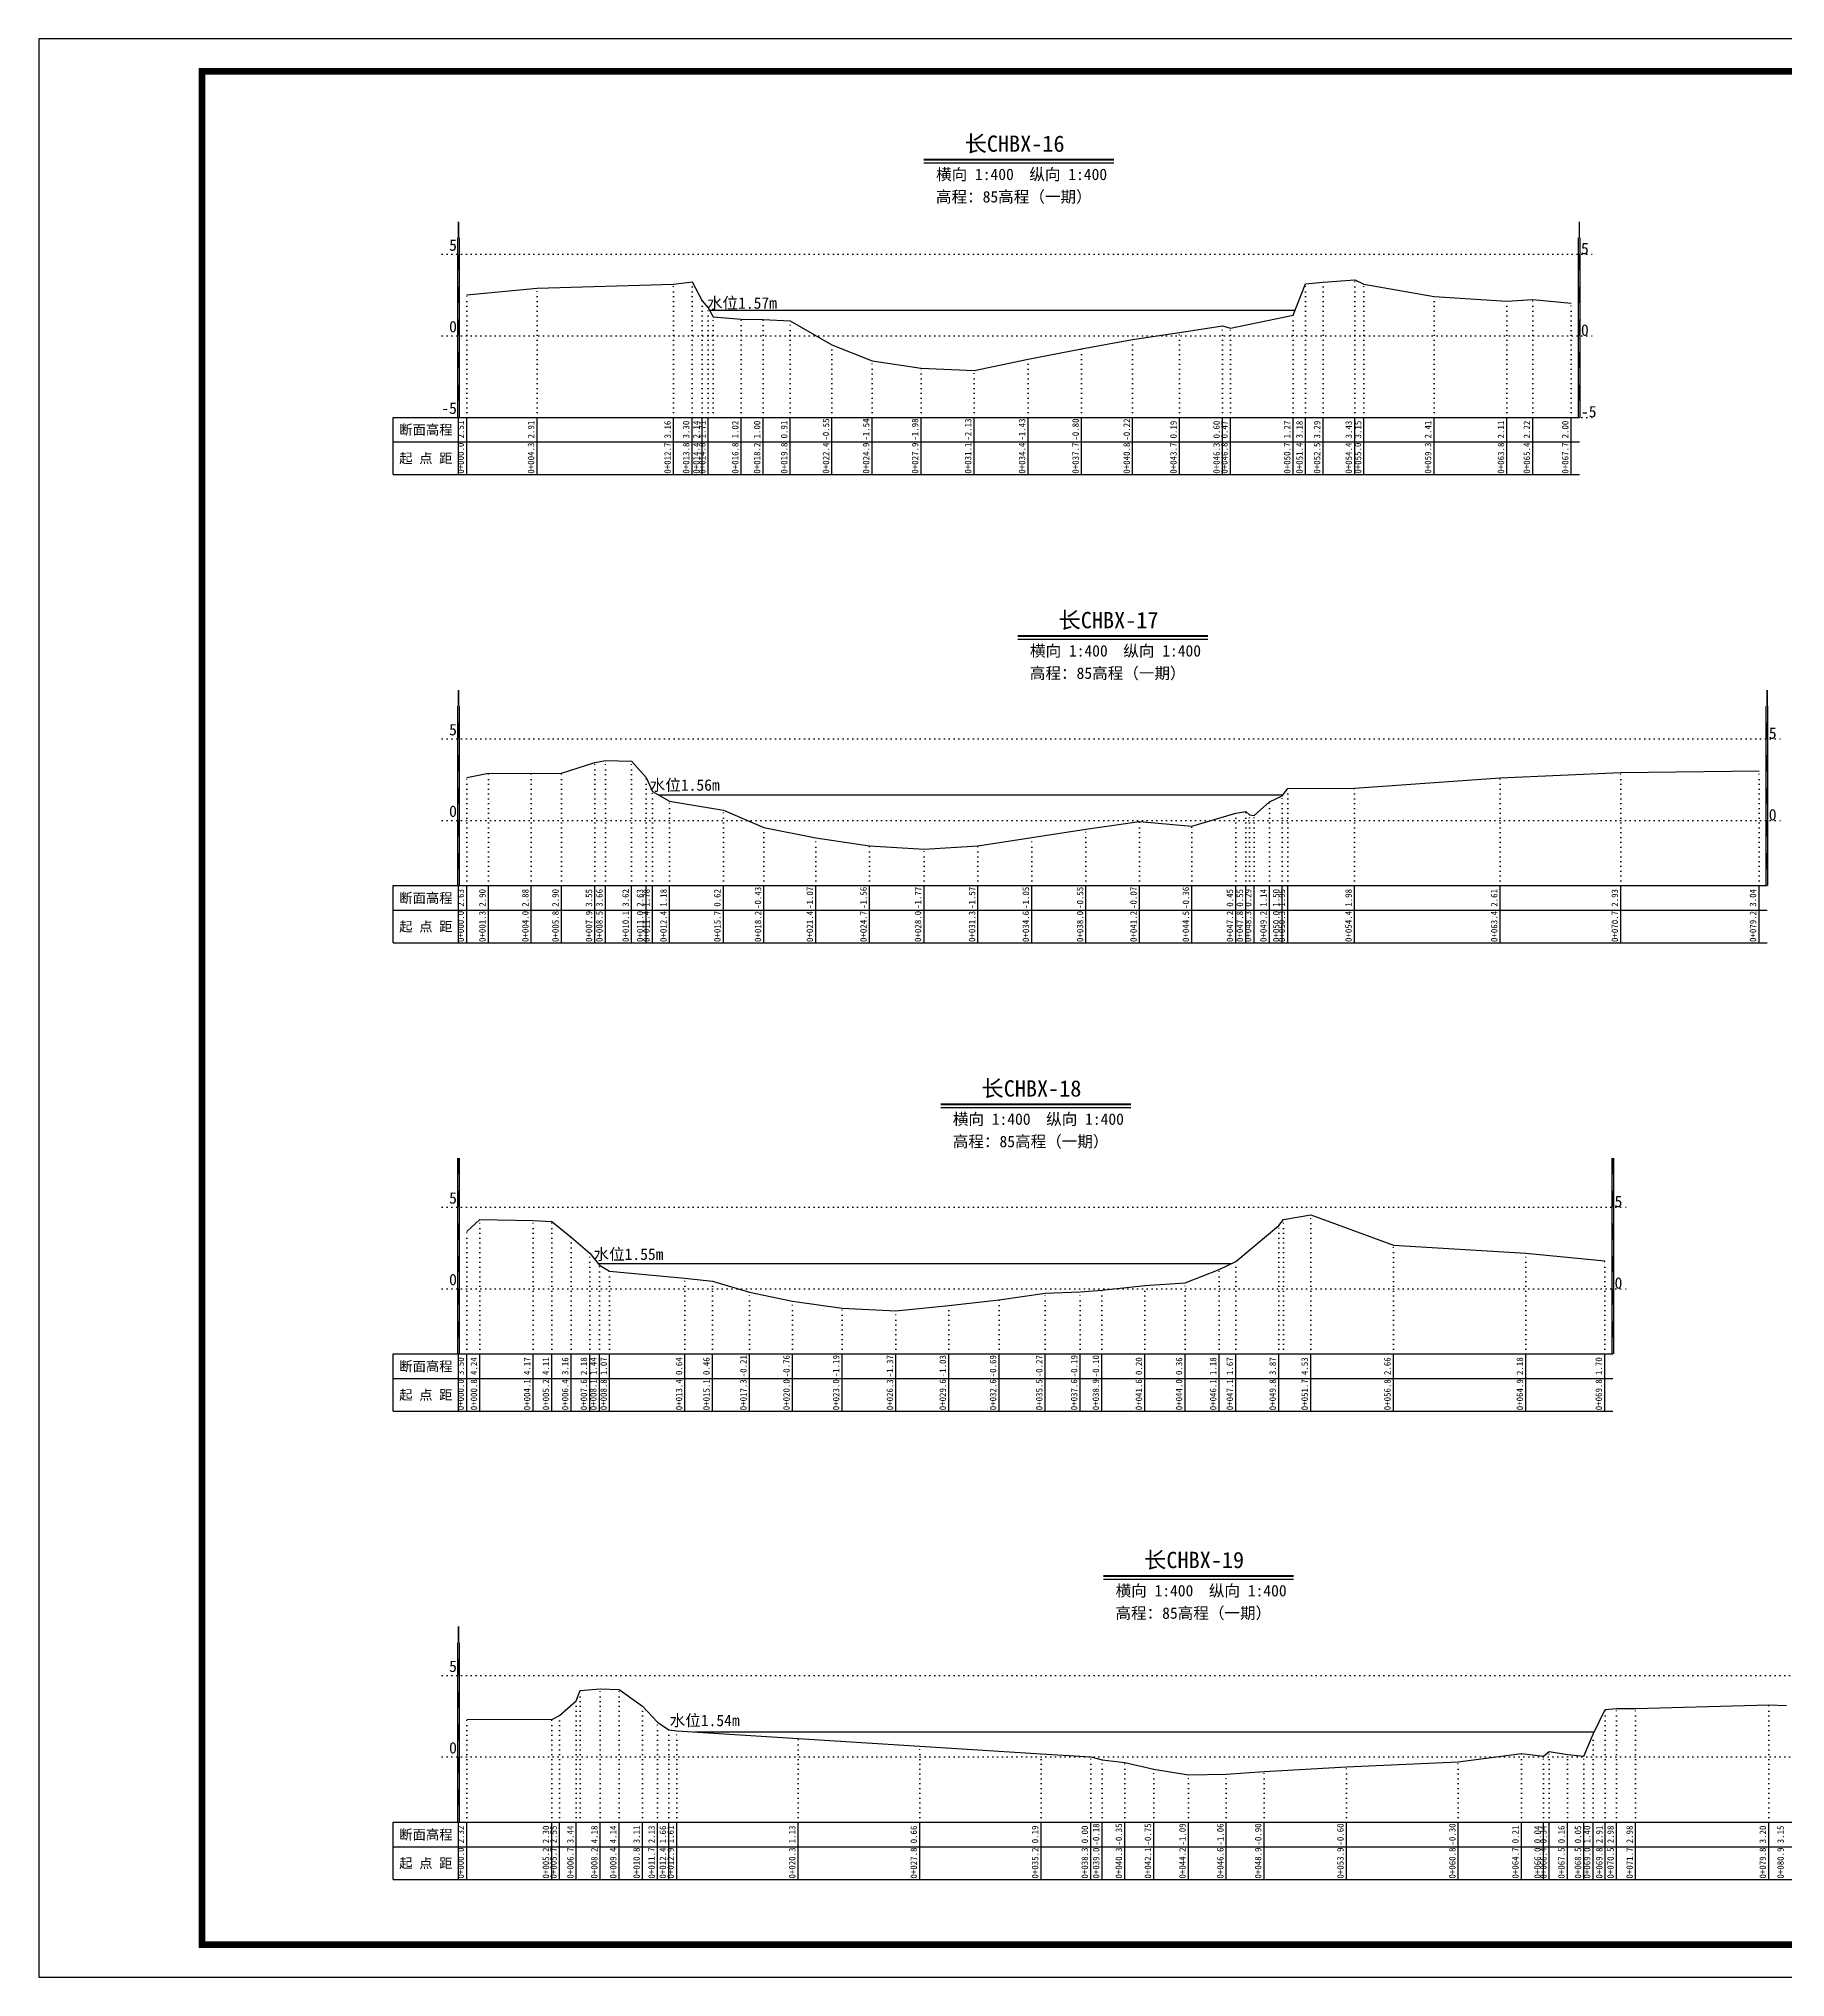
# Model space of a CAD drawing. Header units: millimetres. Extents: x 519117 to 522689, y 3371934 to 3372232.
# Drawn here: x 520917.9 to 521185.5, y 3371934.5 to 3372231.5 of the extents above; entities that cross this region are included whole.
import ezdxf
from ezdxf.enums import TextEntityAlignment as Align

# ---------------------------------------------------------------- set-up
doc = ezdxf.new("R2010")
doc.units = ezdxf.units.MM
doc.header["$LTSCALE"] = 0.4
doc.header["$MEASUREMENT"] = 0
doc.linetypes.add('X4', pattern=[1.6, 0, -1.6])
for name, color, linetype in [('DMX', 1, 'Continuous'), ('zdm1', 5, 'Continuous'), ('ZDMT5', 3, 'Continuous'), ('图框', 7, 'Continuous'), ('断面名称', 5, 'Continuous'), ('比例尺', 3, 'Continuous'), ('水位', 7, 'Continuous')]:
    doc.layers.add(name, color=color, linetype=linetype)
doc.styles.add('HDM', font='仿宋_GB2312.ttf')

msp = doc.modelspace()

# ---------------------------------------------------------------- linework, layer by layer
at = {"layer": 'DMX', "linetype": 'Continuous', "flags": 128}
for points in [[(520983.49, 3372192.27), (520994.27, 3372193.27), (521015.19, 3372193.89), (521018.04, 3372194.24), (521019.59, 3372191.34), (521020.52, 3372190.27), (521021.27, 3372188.87), (521025.57, 3372188.54), (521028.92, 3372188.49), (521033.07, 3372188.27), (521039.47, 3372184.62), (521045.62, 3372182.14), (521053.12, 3372181.04), (521061.24, 3372180.67), (521069.52, 3372182.42), (521077.72, 3372183.99), (521085.54, 3372185.44), (521092.72, 3372186.47), (521099.32, 3372187.49), (521100.52, 3372187.17), (521110.14, 3372189.17), (521112.02, 3372193.94), (521114.72, 3372194.22), (521119.57, 3372194.57), (521120.99, 3372193.87), (521131.72, 3372192.02), (521142.89, 3372191.27), (521146.87, 3372191.54), (521152.74, 3372190.99)], [(520983.49, 3372118.32), (520986.82, 3372118.99), (520993.39, 3372118.94), (520998.02, 3372118.99), (521003.14, 3372120.62), (521004.74, 3372120.89), (521008.77, 3372120.79), (521010.97, 3372118.32), (521011.97, 3372116.19), (521014.57, 3372114.69), (521022.82, 3372113.29), (521029.04, 3372110.67), (521036.99, 3372109.07), (521045.22, 3372107.84), (521053.57, 3372107.32), (521061.84, 3372107.82), (521070.09, 3372109.12), (521078.39, 3372110.37), (521086.59, 3372111.57), (521094.62, 3372110.84), (521101.37, 3372112.87), (521102.89, 3372113.12), (521103.44, 3372112.57), (521104.14, 3372112.47), (521106.49, 3372114.59), (521108.44, 3372115.49), (521109.32, 3372116.62), (521119.54, 3372116.69), (521141.87, 3372118.27), (521160.34, 3372119.07), (521181.52, 3372119.34)], [(520983.49, 3372048.74), (520985.52, 3372050.59), (520993.67, 3372050.42), (520996.54, 3372050.27), (520999.49, 3372047.89), (521002.37, 3372045.44), (521003.82, 3372043.59), (521005.39, 3372042.67), (521016.94, 3372041.59), (521021.14, 3372041.14), (521026.82, 3372039.47), (521033.42, 3372038.09), (521041.02, 3372037.02), (521049.27, 3372036.57), (521057.37, 3372037.42), (521065.07, 3372038.27), (521072.14, 3372039.32), (521077.49, 3372039.52), (521080.82, 3372039.74), (521087.42, 3372040.49), (521093.57, 3372040.89), (521098.79, 3372042.94), (521101.34, 3372044.17), (521107.92, 3372049.67), (521108.67, 3372050.59), (521112.82, 3372051.32), (521125.49, 3372046.64), (521145.79, 3372045.44), (521157.89, 3372044.24)], [(520983.49, 3371974.04), (520996.54, 3371973.99), (520997.72, 3371974.62), (521000.29, 3371976.84), (521000.89, 3371978.42), (521003.97, 3371978.69), (521006.87, 3371978.59), (521010.44, 3371976.02), (521012.74, 3371973.57), (521014.47, 3371972.39), (521015.67, 3371972.27), (521034.29, 3371971.07), (521052.92, 3371969.89), (521071.52, 3371968.72), (521079.12, 3371968.24), (521080.87, 3371967.79), (521084.34, 3371967.37), (521088.79, 3371966.37), (521094.09, 3371965.52), (521099.89, 3371965.59), (521105.69, 3371965.99), (521118.29, 3371966.74), (521135.44, 3371967.49), (521145.12, 3371968.77), (521148.49, 3371968.34), (521149.39, 3371969.09), (521152.17, 3371968.64), (521154.69, 3371968.37), (521156.09, 3371971.74), (521157.97, 3371975.52), (521159.69, 3371975.69), (521162.62, 3371975.69), (521183.02, 3371976.24), (521185.74, 3371976.12)]]:
    msp.add_lwpolyline(points, dxfattribs=at)
at = {"layer": 'zdm1', "linetype": 'Continuous'}
for p, q in [((520982.12, 3372173.49), (520982.12, 3372200.99)), ((520982.37, 3372173.49), (520982.37, 3372200.99)), ((521153.87, 3372173.49), (521153.87, 3372200.99)), ((521154.12, 3372173.49), (521154.12, 3372200.99)), ((520972.24, 3372164.74), (520972.24, 3372173.49)), ((520972.24, 3372173.49), (520983.49, 3372173.49)), ((520982.24, 3372164.74), (520982.24, 3372173.49)), ((520983.49, 3372173.49), (521153.99, 3372173.49)), ((520972.24, 3372169.74), (521153.99, 3372169.74)), ((520972.24, 3372164.74), (521153.99, 3372164.74)), ((520982.12, 3372101.74), (520982.12, 3372129.24)), ((520982.37, 3372101.74), (520982.37, 3372129.24)), ((521182.64, 3372101.74), (521182.64, 3372129.24)), ((521182.89, 3372101.74), (521182.89, 3372129.24)), ((520972.24, 3372092.99), (520972.24, 3372101.74)), ((520972.24, 3372101.74), (520983.49, 3372101.74)), ((520982.24, 3372092.99), (520982.24, 3372101.74)), ((520983.49, 3372101.74), (521182.77, 3372101.74)), ((520972.24, 3372097.99), (521182.77, 3372097.99)), ((520972.24, 3372092.99), (521182.77, 3372092.99)), ((520982.12, 3372029.99), (520982.12, 3372059.99)), ((520982.37, 3372029.99), (520982.37, 3372059.99)), ((521159.02, 3372029.99), (521159.02, 3372059.99)), ((521159.27, 3372029.99), (521159.27, 3372059.99)), ((520972.24, 3372021.24), (520972.24, 3372029.99)), ((520972.24, 3372029.99), (520983.49, 3372029.99)), ((520982.24, 3372021.24), (520982.24, 3372029.99)), ((520983.49, 3372029.99), (521159.14, 3372029.99)), ((520972.24, 3372026.24), (521159.14, 3372026.24)), ((520972.24, 3372021.24), (521159.14, 3372021.24)), ((520982.12, 3371958.24), (520982.12, 3371985.74)), ((520982.37, 3371958.24), (520982.37, 3371985.74)), ((520972.24, 3371949.49), (520972.24, 3371958.24)), ((520972.24, 3371958.24), (520983.49, 3371958.24)), ((520982.24, 3371949.49), (520982.24, 3371958.24)), ((520983.49, 3371958.24), (521209.02, 3371958.24)), ((520972.24, 3371954.49), (521209.02, 3371954.49)), ((520972.24, 3371949.49), (521209.02, 3371949.49))]:
    msp.add_line(p, q, dxfattribs=at)
at = {"layer": 'zdm1', "linetype": 'X4'}
for p, q in [((520979.74, 3372198.49), (521156.49, 3372198.49)), ((520979.74, 3372185.99), (521156.49, 3372185.99)), ((520979.74, 3372173.49), (521156.49, 3372173.49)), ((520979.74, 3372124.24), (521185.27, 3372124.24)), ((520979.74, 3372111.74), (521185.27, 3372111.74)), ((520979.74, 3372052.49), (521161.64, 3372052.49)), ((520979.74, 3372039.99), (521161.64, 3372039.99)), ((520979.74, 3371980.74), (521211.52, 3371980.74)), ((520979.74, 3371968.24), (521211.52, 3371968.24))]:
    msp.add_line(p, q, dxfattribs=at)
at = {"layer": 'zdm1', "linetype": 'Continuous', "flags": 128}
for points in [[(520982.24, 3372200.99, 0.25, 0.25, 0), (520982.24, 3372203.49, 0.25, 0.25, 0)], [(521153.99, 3372200.99, 0.25, 0.25, 0), (521153.99, 3372203.49, 0.25, 0.25, 0)], [(520982.24, 3372195.99, 0.25, 0.25, 0), (520982.24, 3372198.49, 0.25, 0.25, 0)], [(521153.99, 3372195.99, 0.25, 0.25, 0), (521153.99, 3372198.49, 0.25, 0.25, 0)], [(520982.24, 3372190.99, 0.25, 0.25, 0), (520982.24, 3372193.49, 0.25, 0.25, 0)], [(521153.99, 3372190.99, 0.25, 0.25, 0), (521153.99, 3372193.49, 0.25, 0.25, 0)], [(520982.24, 3372185.99, 0.25, 0.25, 0), (520982.24, 3372188.49, 0.25, 0.25, 0)], [(521153.99, 3372185.99, 0.25, 0.25, 0), (521153.99, 3372188.49, 0.25, 0.25, 0)], [(520982.24, 3372180.99, 0.25, 0.25, 0), (520982.24, 3372183.49, 0.25, 0.25, 0)], [(521153.99, 3372180.99, 0.25, 0.25, 0), (521153.99, 3372183.49, 0.25, 0.25, 0)], [(520982.24, 3372175.99, 0.25, 0.25, 0), (520982.24, 3372178.49, 0.25, 0.25, 0)], [(521153.99, 3372175.99, 0.25, 0.25, 0), (521153.99, 3372178.49, 0.25, 0.25, 0)], [(520982.24, 3372129.24, 0.25, 0.25, 0), (520982.24, 3372131.74, 0.25, 0.25, 0)], [(521182.77, 3372129.24, 0.25, 0.25, 0), (521182.77, 3372131.74, 0.25, 0.25, 0)], [(520982.24, 3372124.24, 0.25, 0.25, 0), (520982.24, 3372126.74, 0.25, 0.25, 0)], [(521182.77, 3372124.24, 0.25, 0.25, 0), (521182.77, 3372126.74, 0.25, 0.25, 0)], [(520982.24, 3372119.24, 0.25, 0.25, 0), (520982.24, 3372121.74, 0.25, 0.25, 0)], [(521182.77, 3372119.24, 0.25, 0.25, 0), (521182.77, 3372121.74, 0.25, 0.25, 0)], [(520982.24, 3372114.24, 0.25, 0.25, 0), (520982.24, 3372116.74, 0.25, 0.25, 0)], [(521182.77, 3372114.24, 0.25, 0.25, 0), (521182.77, 3372116.74, 0.25, 0.25, 0)], [(520982.24, 3372109.24, 0.25, 0.25, 0), (520982.24, 3372111.74, 0.25, 0.25, 0)], [(521182.77, 3372109.24, 0.25, 0.25, 0), (521182.77, 3372111.74, 0.25, 0.25, 0)], [(520982.24, 3372104.24, 0.25, 0.25, 0), (520982.24, 3372106.74, 0.25, 0.25, 0)], [(521182.77, 3372104.24, 0.25, 0.25, 0), (521182.77, 3372106.74, 0.25, 0.25, 0)], [(520982.24, 3372057.49, 0.25, 0.25, 0), (520982.24, 3372059.99, 0.25, 0.25, 0)], [(521159.14, 3372057.49, 0.25, 0.25, 0), (521159.14, 3372059.99, 0.25, 0.25, 0)], [(520982.24, 3372052.49, 0.25, 0.25, 0), (520982.24, 3372054.99, 0.25, 0.25, 0)], [(521159.14, 3372052.49, 0.25, 0.25, 0), (521159.14, 3372054.99, 0.25, 0.25, 0)], [(520982.24, 3372047.49, 0.25, 0.25, 0), (520982.24, 3372049.99, 0.25, 0.25, 0)], [(521159.14, 3372047.49, 0.25, 0.25, 0), (521159.14, 3372049.99, 0.25, 0.25, 0)], [(520982.24, 3372042.49, 0.25, 0.25, 0), (520982.24, 3372044.99, 0.25, 0.25, 0)], [(521159.14, 3372042.49, 0.25, 0.25, 0), (521159.14, 3372044.99, 0.25, 0.25, 0)], [(520982.24, 3372037.49, 0.25, 0.25, 0), (520982.24, 3372039.99, 0.25, 0.25, 0)], [(521159.14, 3372037.49, 0.25, 0.25, 0), (521159.14, 3372039.99, 0.25, 0.25, 0)], [(520982.24, 3372032.49, 0.25, 0.25, 0), (520982.24, 3372034.99, 0.25, 0.25, 0)], [(521159.14, 3372032.49, 0.25, 0.25, 0), (521159.14, 3372034.99, 0.25, 0.25, 0)], [(520982.24, 3371985.74, 0.25, 0.25, 0), (520982.24, 3371988.24, 0.25, 0.25, 0)], [(520982.24, 3371980.74, 0.25, 0.25, 0), (520982.24, 3371983.24, 0.25, 0.25, 0)], [(520982.24, 3371975.74, 0.25, 0.25, 0), (520982.24, 3371978.24, 0.25, 0.25, 0)], [(520982.24, 3371970.74, 0.25, 0.25, 0), (520982.24, 3371973.24, 0.25, 0.25, 0)], [(520982.24, 3371965.74, 0.25, 0.25, 0), (520982.24, 3371968.24, 0.25, 0.25, 0)], [(520982.24, 3371960.74, 0.25, 0.25, 0), (520982.24, 3371963.24, 0.25, 0.25, 0)]]:
    msp.add_lwpolyline(points, format="xyseb", dxfattribs=at)
at = {"layer": 'ZDMT5', "linetype": 'X4'}
for p, q in [((521119.57, 3372173.49), (521119.57, 3372194.57)), ((520983.49, 3372173.49), (520983.49, 3372192.27)), ((520994.27, 3372173.49), (520994.27, 3372193.27)), ((521015.19, 3372173.49), (521015.19, 3372193.89)), ((521018.04, 3372173.49), (521018.04, 3372194.24)), ((521112.02, 3372173.49), (521112.02, 3372193.94)), ((521114.72, 3372173.49), (521114.72, 3372194.22)), ((521120.99, 3372173.49), (521120.99, 3372193.87)), ((521131.72, 3372173.49), (521131.72, 3372192.02)), ((521146.87, 3372173.49), (521146.87, 3372191.54)), ((521019.59, 3372173.49), (521019.59, 3372191.34)), ((521020.52, 3372173.49), (521020.52, 3372190.27)), ((521021.27, 3372173.49), (521021.27, 3372188.87)), ((521025.57, 3372173.49), (521025.57, 3372188.54)), ((521028.92, 3372173.49), (521028.92, 3372188.49)), ((521110.14, 3372173.49), (521110.14, 3372189.17)), ((521142.89, 3372173.49), (521142.89, 3372191.27)), ((521152.74, 3372173.49), (521152.74, 3372190.99)), ((521033.07, 3372173.49), (521033.07, 3372188.27)), ((521092.72, 3372173.49), (521092.72, 3372186.47)), ((521099.32, 3372173.49), (521099.32, 3372187.49)), ((521100.52, 3372173.49), (521100.52, 3372187.17)), ((521039.47, 3372173.49), (521039.47, 3372184.62)), ((521077.72, 3372173.49), (521077.72, 3372183.99)), ((521085.54, 3372173.49), (521085.54, 3372185.44)), ((521045.62, 3372173.49), (521045.62, 3372182.14)), ((521053.12, 3372173.49), (521053.12, 3372181.04)), ((521061.24, 3372173.49), (521061.24, 3372180.67)), ((521069.52, 3372173.49), (521069.52, 3372182.42)), ((521003.14, 3372101.74), (521003.14, 3372120.62)), ((521004.74, 3372101.74), (521004.74, 3372120.89)), ((521008.77, 3372101.74), (521008.77, 3372120.79)), ((520983.49, 3372101.74), (520983.49, 3372118.32)), ((520986.82, 3372101.74), (520986.82, 3372118.99)), ((520993.39, 3372101.74), (520993.39, 3372118.94)), ((520998.02, 3372101.74), (520998.02, 3372118.99)), ((521010.97, 3372101.74), (521010.97, 3372118.32)), ((521141.87, 3372101.74), (521141.87, 3372118.27)), ((521160.34, 3372101.74), (521160.34, 3372119.07)), ((521181.52, 3372101.74), (521181.52, 3372119.34)), ((521011.97, 3372101.74), (521011.97, 3372116.19)), ((521014.57, 3372101.74), (521014.57, 3372114.69)), ((521106.49, 3372101.74), (521106.49, 3372114.59)), ((521108.44, 3372101.74), (521108.44, 3372115.49)), ((521109.32, 3372101.74), (521109.32, 3372116.62)), ((521119.54, 3372101.74), (521119.54, 3372116.69)), ((521022.82, 3372101.74), (521022.82, 3372113.29)), ((521086.59, 3372101.74), (521086.59, 3372111.57)), ((521101.37, 3372101.74), (521101.37, 3372112.87)), ((521102.89, 3372101.74), (521102.89, 3372113.12)), ((521103.44, 3372101.74), (521103.44, 3372112.57)), ((521104.14, 3372101.74), (521104.14, 3372112.47)), ((521029.04, 3372101.74), (521029.04, 3372110.67)), ((521036.99, 3372101.74), (521036.99, 3372109.07)), ((521070.09, 3372101.74), (521070.09, 3372109.12)), ((521078.39, 3372101.74), (521078.39, 3372110.37)), ((521094.62, 3372101.74), (521094.62, 3372110.84)), ((521045.22, 3372101.74), (521045.22, 3372107.84)), ((521053.57, 3372101.74), (521053.57, 3372107.32)), ((521061.84, 3372101.74), (521061.84, 3372107.82)), ((520985.52, 3372029.99), (520985.52, 3372050.59)), ((520993.67, 3372029.99), (520993.67, 3372050.42)), ((520996.54, 3372029.99), (520996.54, 3372050.27)), ((521107.92, 3372029.99), (521107.92, 3372049.67)), ((521108.67, 3372029.99), (521108.67, 3372050.59)), ((521112.82, 3372029.99), (521112.82, 3372051.32)), ((520983.49, 3372029.99), (520983.49, 3372048.74)), ((520999.49, 3372029.99), (520999.49, 3372047.89)), ((521125.49, 3372029.99), (521125.49, 3372046.64)), ((521002.37, 3372029.99), (521002.37, 3372045.44)), ((521003.82, 3372029.99), (521003.82, 3372043.59)), ((521101.34, 3372029.99), (521101.34, 3372044.17)), ((521145.79, 3372029.99), (521145.79, 3372045.44)), ((521157.89, 3372029.99), (521157.89, 3372044.24)), ((521005.39, 3372029.99), (521005.39, 3372042.67)), ((521016.94, 3372029.99), (521016.94, 3372041.59)), ((521021.14, 3372029.99), (521021.14, 3372041.14)), ((521087.42, 3372029.99), (521087.42, 3372040.49)), ((521093.57, 3372029.99), (521093.57, 3372040.89)), ((521098.79, 3372029.99), (521098.79, 3372042.94)), ((521026.82, 3372029.99), (521026.82, 3372039.47)), ((521033.42, 3372029.99), (521033.42, 3372038.09)), ((521057.37, 3372029.99), (521057.37, 3372037.42)), ((521065.07, 3372029.99), (521065.07, 3372038.27)), ((521072.14, 3372029.99), (521072.14, 3372039.32)), ((521077.49, 3372029.99), (521077.49, 3372039.52)), ((521080.82, 3372029.99), (521080.82, 3372039.74)), ((521041.02, 3372029.99), (521041.02, 3372037.02)), ((521049.27, 3372029.99), (521049.27, 3372036.57)), ((521000.89, 3371958.24), (521000.89, 3371978.42)), ((521003.97, 3371958.24), (521003.97, 3371978.69)), ((521006.87, 3371958.24), (521006.87, 3371978.59)), ((521000.29, 3371958.24), (521000.29, 3371976.84)), ((521010.44, 3371958.24), (521010.44, 3371976.02)), ((521157.97, 3371958.24), (521157.97, 3371975.52)), ((521159.69, 3371958.24), (521159.69, 3371975.69)), ((521162.62, 3371958.24), (521162.62, 3371975.69)), ((521183.02, 3371958.24), (521183.02, 3371976.24)), ((520983.49, 3371958.24), (520983.49, 3371974.04)), ((520996.54, 3371958.24), (520996.54, 3371973.99)), ((520997.72, 3371958.24), (520997.72, 3371974.62)), ((521012.74, 3371958.24), (521012.74, 3371973.57)), ((521014.47, 3371958.24), (521014.47, 3371972.39)), ((521015.67, 3371958.24), (521015.67, 3371972.27)), ((521156.09, 3371958.24), (521156.09, 3371971.74)), ((521034.29, 3371958.24), (521034.29, 3371971.07)), ((521052.92, 3371958.24), (521052.92, 3371969.89)), ((521071.52, 3371958.24), (521071.52, 3371968.72)), ((521145.12, 3371958.24), (521145.12, 3371968.77)), ((521149.39, 3371958.24), (521149.39, 3371969.09)), ((521079.12, 3371958.24), (521079.12, 3371968.24)), ((521080.87, 3371958.24), (521080.87, 3371967.79)), ((521084.34, 3371958.24), (521084.34, 3371967.37)), ((521088.79, 3371958.24), (521088.79, 3371966.37)), ((521105.69, 3371958.24), (521105.69, 3371965.99)), ((521118.29, 3371958.24), (521118.29, 3371966.74)), ((521135.44, 3371958.24), (521135.44, 3371967.49)), ((521148.49, 3371958.24), (521148.49, 3371968.34)), ((521152.17, 3371958.24), (521152.17, 3371968.64)), ((521154.69, 3371958.24), (521154.69, 3371968.37)), ((521094.09, 3371958.24), (521094.09, 3371965.52)), ((521099.89, 3371958.24), (521099.89, 3371965.59))]:
    msp.add_line(p, q, dxfattribs=at)
at = {"layer": 'ZDMT5', "linetype": 'Continuous'}
for p, q in [((520983.49, 3372164.74), (520983.49, 3372173.49)), ((520994.27, 3372164.74), (520994.27, 3372173.49)), ((521015.19, 3372164.74), (521015.19, 3372173.49)), ((521018.04, 3372164.74), (521018.04, 3372173.49)), ((521019.59, 3372164.74), (521019.59, 3372173.49)), ((521020.52, 3372164.74), (521020.52, 3372173.49)), ((521025.57, 3372164.74), (521025.57, 3372173.49)), ((521028.92, 3372164.74), (521028.92, 3372173.49)), ((521033.07, 3372164.74), (521033.07, 3372173.49)), ((521039.47, 3372164.74), (521039.47, 3372173.49)), ((521045.62, 3372164.74), (521045.62, 3372173.49)), ((521053.12, 3372164.74), (521053.12, 3372173.49)), ((521061.24, 3372164.74), (521061.24, 3372173.49)), ((521069.52, 3372164.74), (521069.52, 3372173.49)), ((521077.72, 3372164.74), (521077.72, 3372173.49)), ((521085.54, 3372164.74), (521085.54, 3372173.49)), ((521092.72, 3372164.74), (521092.72, 3372173.49)), ((521099.32, 3372164.74), (521099.32, 3372173.49)), ((521100.52, 3372164.74), (521100.52, 3372173.49)), ((521110.14, 3372164.74), (521110.14, 3372173.49)), ((521112.02, 3372164.74), (521112.02, 3372173.49)), ((521114.72, 3372164.74), (521114.72, 3372173.49)), ((521119.57, 3372164.74), (521119.57, 3372173.49)), ((521120.99, 3372164.74), (521120.99, 3372173.49)), ((521131.72, 3372164.74), (521131.72, 3372173.49)), ((521142.89, 3372164.74), (521142.89, 3372173.49)), ((521146.87, 3372164.74), (521146.87, 3372173.49)), ((521152.74, 3372164.74), (521152.74, 3372173.49)), ((520983.49, 3372092.99), (520983.49, 3372101.74)), ((520986.82, 3372092.99), (520986.82, 3372101.74)), ((520993.39, 3372092.99), (520993.39, 3372101.74)), ((520998.02, 3372092.99), (520998.02, 3372101.74)), ((521003.14, 3372092.99), (521003.14, 3372101.74)), ((521004.74, 3372092.99), (521004.74, 3372101.74)), ((521008.77, 3372092.99), (521008.77, 3372101.74)), ((521010.97, 3372092.99), (521010.97, 3372101.74)), ((521011.97, 3372092.99), (521011.97, 3372101.74)), ((521014.57, 3372092.99), (521014.57, 3372101.74)), ((521022.82, 3372092.99), (521022.82, 3372101.74)), ((521029.04, 3372092.99), (521029.04, 3372101.74)), ((521036.99, 3372092.99), (521036.99, 3372101.74)), ((521045.22, 3372092.99), (521045.22, 3372101.74)), ((521053.57, 3372092.99), (521053.57, 3372101.74)), ((521061.84, 3372092.99), (521061.84, 3372101.74)), ((521070.09, 3372092.99), (521070.09, 3372101.74)), ((521078.39, 3372092.99), (521078.39, 3372101.74)), ((521086.59, 3372092.99), (521086.59, 3372101.74)), ((521094.62, 3372092.99), (521094.62, 3372101.74)), ((521101.37, 3372092.99), (521101.37, 3372101.74)), ((521102.89, 3372092.99), (521102.89, 3372101.74)), ((521104.14, 3372092.99), (521104.14, 3372101.74)), ((521106.49, 3372092.99), (521106.49, 3372101.74)), ((521108.44, 3372092.99), (521108.44, 3372101.74)), ((521109.32, 3372092.99), (521109.32, 3372101.74)), ((521119.54, 3372092.99), (521119.54, 3372101.74)), ((521141.87, 3372092.99), (521141.87, 3372101.74)), ((521160.34, 3372092.99), (521160.34, 3372101.74)), ((521181.52, 3372092.99), (521181.52, 3372101.74)), ((520983.49, 3372021.24), (520983.49, 3372029.99)), ((520985.52, 3372021.24), (520985.52, 3372029.99)), ((520993.67, 3372021.24), (520993.67, 3372029.99)), ((520996.54, 3372021.24), (520996.54, 3372029.99)), ((520999.49, 3372021.24), (520999.49, 3372029.99)), ((521002.37, 3372021.24), (521002.37, 3372029.99)), ((521003.82, 3372021.24), (521003.82, 3372029.99)), ((521005.39, 3372021.24), (521005.39, 3372029.99)), ((521016.94, 3372021.24), (521016.94, 3372029.99)), ((521021.14, 3372021.24), (521021.14, 3372029.99)), ((521026.82, 3372021.24), (521026.82, 3372029.99)), ((521033.42, 3372021.24), (521033.42, 3372029.99)), ((521041.02, 3372021.24), (521041.02, 3372029.99)), ((521049.27, 3372021.24), (521049.27, 3372029.99)), ((521057.37, 3372021.24), (521057.37, 3372029.99)), ((521065.07, 3372021.24), (521065.07, 3372029.99)), ((521072.14, 3372021.24), (521072.14, 3372029.99)), ((521077.49, 3372021.24), (521077.49, 3372029.99)), ((521080.82, 3372021.24), (521080.82, 3372029.99)), ((521087.42, 3372021.24), (521087.42, 3372029.99)), ((521093.57, 3372021.24), (521093.57, 3372029.99)), ((521098.79, 3372021.24), (521098.79, 3372029.99)), ((521101.34, 3372021.24), (521101.34, 3372029.99)), ((521107.92, 3372021.24), (521107.92, 3372029.99)), ((521112.82, 3372021.24), (521112.82, 3372029.99)), ((521125.49, 3372021.24), (521125.49, 3372029.99)), ((521145.79, 3372021.24), (521145.79, 3372029.99)), ((521157.89, 3372021.24), (521157.89, 3372029.99)), ((520983.49, 3371949.49), (520983.49, 3371958.24)), ((520996.54, 3371949.49), (520996.54, 3371958.24)), ((520997.72, 3371949.49), (520997.72, 3371958.24)), ((521000.29, 3371949.49), (521000.29, 3371958.24)), ((521003.97, 3371949.49), (521003.97, 3371958.24)), ((521006.87, 3371949.49), (521006.87, 3371958.24)), ((521010.44, 3371949.49), (521010.44, 3371958.24)), ((521012.74, 3371949.49), (521012.74, 3371958.24)), ((521014.47, 3371949.49), (521014.47, 3371958.24)), ((521015.67, 3371949.49), (521015.67, 3371958.24)), ((521034.29, 3371949.49), (521034.29, 3371958.24)), ((521052.92, 3371949.49), (521052.92, 3371958.24)), ((521071.52, 3371949.49), (521071.52, 3371958.24)), ((521079.12, 3371949.49), (521079.12, 3371958.24)), ((521080.87, 3371949.49), (521080.87, 3371958.24)), ((521084.34, 3371949.49), (521084.34, 3371958.24)), ((521088.79, 3371949.49), (521088.79, 3371958.24)), ((521094.09, 3371949.49), (521094.09, 3371958.24)), ((521099.89, 3371949.49), (521099.89, 3371958.24)), ((521105.69, 3371949.49), (521105.69, 3371958.24)), ((521118.29, 3371949.49), (521118.29, 3371958.24)), ((521135.44, 3371949.49), (521135.44, 3371958.24)), ((521145.12, 3371949.49), (521145.12, 3371958.24)), ((521148.49, 3371949.49), (521148.49, 3371958.24)), ((521149.39, 3371949.49), (521149.39, 3371958.24)), ((521152.17, 3371949.49), (521152.17, 3371958.24)), ((521154.69, 3371949.49), (521154.69, 3371958.24)), ((521156.09, 3371949.49), (521156.09, 3371958.24)), ((521157.97, 3371949.49), (521157.97, 3371958.24)), ((521159.69, 3371949.49), (521159.69, 3371958.24)), ((521162.62, 3371949.49), (521162.62, 3371958.24)), ((521183.02, 3371949.49), (521183.02, 3371958.24))]:
    msp.add_line(p, q, dxfattribs=at)
at = {"layer": '图框', "flags": 128}
msp.add_lwpolyline([(520917.92, 3371934.49), (521337.92, 3371934.49), (521337.92, 3372231.49), (520917.92, 3372231.49)], close=True, dxfattribs=at)
at = {"layer": '图框', "const_width": 1, "flags": 128}
msp.add_lwpolyline([(520942.92, 3371939.49), (521332.92, 3371939.49), (521332.92, 3372226.49), (520942.92, 3372226.49)], close=True, dxfattribs=at)
at = {"layer": '比例尺', "color": 3, "linetype": 'Continuous', "lineweight": 40}
for p, q in [((521053.56, 3372212.99), (521082.68, 3372212.99)), ((521067.94, 3372139.99), (521097.07, 3372139.99)), ((521056.13, 3372068.24), (521085.26, 3372068.24)), ((521081.07, 3371995.99), (521110.19, 3371995.99))]:
    msp.add_line(p, q, dxfattribs=at)
at = {"layer": '比例尺', "color": 3, "linetype": 'Continuous'}
for p, q in [((521053.56, 3372212.49), (521082.68, 3372212.49)), ((521067.94, 3372139.49), (521097.07, 3372139.49)), ((521056.13, 3372067.74), (521085.26, 3372067.74)), ((521081.07, 3371995.49), (521110.19, 3371995.49))]:
    msp.add_line(p, q, dxfattribs=at)
at = {"layer": '水位', "color": 6, "linetype": 'Continuous'}
for p, q in [((521020.71, 3372189.92), (521110.44, 3372189.92)), ((521012.92, 3372115.64), (521108.56, 3372115.64)), ((521003.6, 3372043.87), (521100.72, 3372043.87)), ((521018.39, 3371972.09), (521156.27, 3371972.09))]:
    msp.add_line(p, q, dxfattribs=at)

# ---------------------------------------------------------------- texts
at = {"layer": 'zdm1', "linetype": 'Continuous', "style": 'HDM'}
for s, p in [('5', (520981.99, 3372198.49)), ('0', (520981.99, 3372185.99)), ('-5', (520981.99, 3372173.49)), ('5', (520981.99, 3372124.24)), ('0', (520981.99, 3372111.74)), ('5', (520981.99, 3372052.49)), ('0', (520981.99, 3372039.99)), ('5', (520981.99, 3371980.74)), ('0', (520981.99, 3371968.24))]:
    msp.add_text(s, height=1.75, dxfattribs=at).set_placement(p, align=Align.BOTTOM_RIGHT)
for s, p in [('5', (521154.24, 3372198.49)), ('0', (521154.24, 3372185.99)), ('-5', (521154.24, 3372173.49)), ('5', (521183.02, 3372124.24)), ('0', (521183.02, 3372111.74)), ('5', (521159.39, 3372052.49)), ('0', (521159.39, 3372039.99))]:
    msp.add_text(s, height=1.75, dxfattribs=at).set_placement(p)
for s, p in [('断面高程', (520977.24, 3372171.62)), ('起 点 距', (520977.24, 3372167.24)), ('断面高程', (520977.24, 3372099.87)), ('起 点 距', (520977.24, 3372095.49)), ('断面高程', (520977.24, 3372028.12)), ('起 点 距', (520977.24, 3372023.74)), ('断面高程', (520977.24, 3371956.37)), ('起 点 距', (520977.24, 3371951.99))]:
    msp.add_text(s, height=1.5, dxfattribs=at).set_placement(p, align=Align.MIDDLE)
at = {"layer": 'ZDMT5', "linetype": 'Continuous', "style": 'HDM'}
for s, p in [('2.51', (520983.37, 3372171.62)), ('2.91', (520994.14, 3372171.62)), ('3.16', (521015.07, 3372171.62)), ('3.30', (521017.92, 3372171.62)), ('2.14', (521019.47, 3372171.62)), ('1.71', (521020.39, 3372171.62)), ('1.02', (521025.44, 3372171.62)), ('1.00', (521028.79, 3372171.62)), ('0.91', (521032.94, 3372171.62)), ('-0.55', (521039.34, 3372171.62)), ('-1.54', (521045.49, 3372171.62)), ('-1.98', (521052.99, 3372171.62)), ('-2.13', (521061.12, 3372171.62)), ('-1.43', (521069.39, 3372171.62)), ('-0.80', (521077.59, 3372171.62)), ('-0.22', (521085.42, 3372171.62)), ('0.19', (521092.59, 3372171.62)), ('0.60', (521099.19, 3372171.62)), ('0.47', (521100.39, 3372171.62)), ('1.27', (521110.02, 3372171.62)), ('3.18', (521111.89, 3372171.62)), ('3.29', (521114.59, 3372171.62)), ('3.43', (521119.44, 3372171.62)), ('3.15', (521120.87, 3372171.62)), ('2.41', (521131.59, 3372171.62)), ('2.11', (521142.77, 3372171.62)), ('2.22', (521146.74, 3372171.62)), ('2.00', (521152.62, 3372171.62)), ('0+000.0', (520983.37, 3372167.24)), ('0+004.3', (520994.14, 3372167.24)), ('0+012.7', (521015.07, 3372167.24)), ('0+013.8', (521017.92, 3372167.24)), ('0+014.4', (521019.47, 3372167.24)), ('0+014.8', (521020.39, 3372167.24)), ('0+016.8', (521025.44, 3372167.24)), ('0+018.2', (521028.79, 3372167.24)), ('0+019.8', (521032.94, 3372167.24)), ('0+022.4', (521039.34, 3372167.24)), ('0+024.9', (521045.49, 3372167.24)), ('0+027.9', (521052.99, 3372167.24)), ('0+031.1', (521061.12, 3372167.24)), ('0+034.4', (521069.39, 3372167.24)), ('0+037.7', (521077.59, 3372167.24)), ('0+040.8', (521085.42, 3372167.24)), ('0+043.7', (521092.59, 3372167.24)), ('0+046.3', (521099.19, 3372167.24)), ('0+046.8', (521100.39, 3372167.24)), ('0+050.7', (521110.02, 3372167.24)), ('0+051.4', (521111.89, 3372167.24)), ('0+052.5', (521114.59, 3372167.24)), ('0+054.4', (521119.44, 3372167.24)), ('0+055.0', (521120.87, 3372167.24)), ('0+059.3', (521131.59, 3372167.24)), ('0+063.8', (521142.77, 3372167.24)), ('0+065.4', (521146.74, 3372167.24)), ('0+067.7', (521152.62, 3372167.24)), ('2.63', (520983.37, 3372099.87)), ('2.90', (520986.69, 3372099.87)), ('2.88', (520993.27, 3372099.87)), ('2.90', (520997.89, 3372099.87)), ('3.55', (521003.02, 3372099.87)), ('3.66', (521004.62, 3372099.87)), ('3.62', (521008.64, 3372099.87)), ('2.63', (521010.84, 3372099.87)), ('1.78', (521011.84, 3372099.87)), ('1.18', (521014.44, 3372099.87)), ('0.62', (521022.69, 3372099.87)), ('-0.43', (521028.92, 3372099.87)), ('-1.07', (521036.87, 3372099.87)), ('-1.56', (521045.09, 3372099.87)), ('-1.77', (521053.44, 3372099.87)), ('-1.57', (521061.72, 3372099.87)), ('-1.05', (521069.97, 3372099.87)), ('-0.55', (521078.27, 3372099.87)), ('-0.07', (521086.47, 3372099.87)), ('-0.36', (521094.49, 3372099.87)), ('0.45', (521101.24, 3372099.87)), ('0.55', (521102.77, 3372099.87)), ('0.29', (521104.02, 3372099.87)), ('1.14', (521106.37, 3372099.87)), ('1.50', (521108.32, 3372099.87)), ('1.95', (521109.19, 3372099.87)), ('1.98', (521119.42, 3372099.87)), ('2.61', (521141.74, 3372099.87)), ('2.93', (521160.22, 3372099.87)), ('3.04', (521181.39, 3372099.87)), ('0+000.0', (520983.37, 3372095.49)), ('0+001.3', (520986.69, 3372095.49)), ('0+004.0', (520993.27, 3372095.49)), ('0+005.8', (520997.89, 3372095.49)), ('0+007.9', (521003.02, 3372095.49)), ('0+008.5', (521004.62, 3372095.49)), ('0+010.1', (521008.64, 3372095.49)), ('0+011.0', (521010.84, 3372095.49)), ('0+011.4', (521011.84, 3372095.49)), ('0+012.4', (521014.44, 3372095.49)), ('0+015.7', (521022.69, 3372095.49)), ('0+018.2', (521028.92, 3372095.49)), ('0+021.4', (521036.87, 3372095.49)), ('0+024.7', (521045.09, 3372095.49)), ('0+028.0', (521053.44, 3372095.49)), ('0+031.3', (521061.72, 3372095.49)), ('0+034.6', (521069.97, 3372095.49)), ('0+038.0', (521078.27, 3372095.49)), ('0+041.2', (521086.47, 3372095.49)), ('0+044.5', (521094.49, 3372095.49)), ('0+047.2', (521101.24, 3372095.49)), ('0+047.8', (521102.77, 3372095.49)), ('0+048.3', (521104.02, 3372095.49)), ('0+049.2', (521106.37, 3372095.49)), ('0+050.0', (521108.32, 3372095.49)), ('0+050.3', (521109.19, 3372095.49)), ('0+054.4', (521119.42, 3372095.49)), ('0+063.4', (521141.74, 3372095.49)), ('0+070.7', (521160.22, 3372095.49)), ('0+079.2', (521181.39, 3372095.49)), ('3.50', (520983.37, 3372028.12)), ('4.24', (520985.39, 3372028.12)), ('4.17', (520993.54, 3372028.12)), ('4.11', (520996.42, 3372028.12)), ('3.16', (520999.37, 3372028.12)), ('2.18', (521002.24, 3372028.12)), ('1.44', (521003.69, 3372028.12)), ('1.07', (521005.27, 3372028.12)), ('0.64', (521016.82, 3372028.12)), ('0.46', (521021.02, 3372028.12)), ('-0.21', (521026.69, 3372028.12)), ('-0.76', (521033.29, 3372028.12)), ('-1.19', (521040.89, 3372028.12)), ('-1.37', (521049.14, 3372028.12)), ('-1.03', (521057.24, 3372028.12)), ('-0.69', (521064.94, 3372028.12)), ('-0.27', (521072.02, 3372028.12)), ('-0.19', (521077.37, 3372028.12)), ('-0.10', (521080.69, 3372028.12)), ('0.20', (521087.29, 3372028.12)), ('0.36', (521093.44, 3372028.12)), ('1.18', (521098.67, 3372028.12)), ('1.67', (521101.22, 3372028.12)), ('3.87', (521107.79, 3372028.12)), ('4.53', (521112.69, 3372028.12)), ('2.66', (521125.37, 3372028.12)), ('2.18', (521145.67, 3372028.12)), ('1.70', (521157.77, 3372028.12)), ('0+000.0', (520983.37, 3372023.74)), ('0+000.8', (520985.39, 3372023.74)), ('0+004.1', (520993.54, 3372023.74)), ('0+005.2', (520996.42, 3372023.74)), ('0+006.4', (520999.37, 3372023.74)), ('0+007.6', (521002.24, 3372023.74)), ('0+008.1', (521003.69, 3372023.74)), ('0+008.8', (521005.27, 3372023.74)), ('0+013.4', (521016.82, 3372023.74)), ('0+015.1', (521021.02, 3372023.74)), ('0+017.3', (521026.69, 3372023.74)), ('0+020.0', (521033.29, 3372023.74)), ('0+023.0', (521040.89, 3372023.74)), ('0+026.3', (521049.14, 3372023.74)), ('0+029.6', (521057.24, 3372023.74)), ('0+032.6', (521064.94, 3372023.74)), ('0+035.5', (521072.02, 3372023.74)), ('0+037.6', (521077.37, 3372023.74)), ('0+038.9', (521080.69, 3372023.74)), ('0+041.6', (521087.29, 3372023.74)), ('0+044.0', (521093.44, 3372023.74)), ('0+046.1', (521098.67, 3372023.74)), ('0+047.1', (521101.22, 3372023.74)), ('0+049.8', (521107.79, 3372023.74)), ('0+051.7', (521112.69, 3372023.74)), ('0+056.8', (521125.37, 3372023.74)), ('0+064.9', (521145.67, 3372023.74)), ('0+069.8', (521157.77, 3372023.74)), ('2.32', (520983.37, 3371956.37)), ('2.30', (520996.42, 3371956.37)), ('2.55', (520997.59, 3371956.37)), ('3.44', (521000.17, 3371956.37)), ('4.18', (521003.84, 3371956.37)), ('4.14', (521006.74, 3371956.37)), ('3.11', (521010.32, 3371956.37)), ('2.13', (521012.62, 3371956.37)), ('1.66', (521014.34, 3371956.37)), ('1.61', (521015.54, 3371956.37)), ('1.13', (521034.17, 3371956.37)), ('0.66', (521052.79, 3371956.37)), ('0.19', (521071.39, 3371956.37)), ('0.00', (521078.99, 3371956.37)), ('-0.18', (521080.74, 3371956.37)), ('-0.35', (521084.22, 3371956.37)), ('-0.75', (521088.67, 3371956.37)), ('-1.09', (521093.97, 3371956.37)), ('-1.06', (521099.77, 3371956.37)), ('-0.90', (521105.57, 3371956.37)), ('-0.60', (521118.17, 3371956.37)), ('-0.30', (521135.32, 3371956.37)), ('0.21', (521144.99, 3371956.37)), ('0.04', (521148.37, 3371956.37)), ('0.34', (521149.27, 3371956.37)), ('0.16', (521152.04, 3371956.37)), ('0.05', (521154.57, 3371956.37)), ('1.40', (521155.97, 3371956.37)), ('2.91', (521157.84, 3371956.37)), ('2.98', (521159.57, 3371956.37)), ('2.98', (521162.49, 3371956.37)), ('3.20', (521182.89, 3371956.37)), ('3.15', (521185.62, 3371956.37)), ('0+000.0', (520983.37, 3371951.99)), ('0+005.2', (520996.42, 3371951.99)), ('0+005.7', (520997.59, 3371951.99)), ('0+006.7', (521000.17, 3371951.99)), ('0+008.2', (521003.84, 3371951.99)), ('0+009.4', (521006.74, 3371951.99)), ('0+010.8', (521010.32, 3371951.99)), ('0+011.7', (521012.62, 3371951.99)), ('0+012.4', (521014.34, 3371951.99)), ('0+012.9', (521015.54, 3371951.99)), ('0+020.3', (521034.17, 3371951.99)), ('0+027.8', (521052.79, 3371951.99)), ('0+035.2', (521071.39, 3371951.99)), ('0+038.3', (521078.99, 3371951.99)), ('0+039.0', (521080.74, 3371951.99)), ('0+040.3', (521084.22, 3371951.99)), ('0+042.1', (521088.67, 3371951.99)), ('0+044.2', (521093.97, 3371951.99)), ('0+046.6', (521099.77, 3371951.99)), ('0+048.9', (521105.57, 3371951.99)), ('0+053.9', (521118.17, 3371951.99)), ('0+060.8', (521135.32, 3371951.99)), ('0+064.7', (521144.99, 3371951.99)), ('0+066.0', (521148.37, 3371951.99)), ('0+066.4', (521149.27, 3371951.99)), ('0+067.5', (521152.04, 3371951.99)), ('0+068.5', (521154.57, 3371951.99)), ('0+069.0', (521155.97, 3371951.99)), ('0+069.8', (521157.84, 3371951.99)), ('0+070.5', (521159.57, 3371951.99)), ('0+071.7', (521162.49, 3371951.99)), ('0+079.8', (521182.89, 3371951.99)), ('0+080.9', (521185.62, 3371951.99))]:
    msp.add_text(s, height=1, rotation=90, dxfattribs=at).set_placement(p, align=Align.BOTTOM_CENTER)
at = {"layer": '断面名称', "color": 5, "linetype": 'Continuous', "style": 'HDM'}
for s, p in [('长CHBX-16', (521067.45, 3372215.47)), ('长CHBX-17', (521081.84, 3372142.47)), ('长CHBX-18', (521070.03, 3372070.72)), ('长CHBX-19', (521094.96, 3371998.47))]:
    msp.add_text(s, height=2.5, dxfattribs=at).set_placement(p, align=Align.MIDDLE)
at = {"layer": '比例尺', "color": 3, "linetype": 'Continuous', "style": 'HDM'}
for s, p in [('横向 1:400  纵向 1:400', (521081.63, 3372209.32)), ('高程：85高程（一期）', (521079.26, 3372205.89)), ('横向 1:400  纵向 1:400', (521096.02, 3372136.32)), ('高程：85高程（一期）', (521093.65, 3372132.89)), ('横向 1:400  纵向 1:400', (521084.2, 3372064.57)), ('高程：85高程（一期）', (521081.84, 3372061.14)), ('横向 1:400  纵向 1:400', (521109.14, 3371992.32)), ('高程：85高程（一期）', (521106.77, 3371988.89))]:
    msp.add_text(s, height=1.75, dxfattribs=at).set_placement(p, align=Align.BOTTOM_RIGHT)
at = {"layer": '水位', "color": 6, "linetype": 'Continuous', "style": 'HDM'}
for s, p in [('水位1.57m', (521025.67, 3372191.05)), ('水位1.56m', (521016.9, 3372117.2)), ('水位1.55m', (521008.28, 3372045.31)), ('水位1.54m', (521019.96, 3371973.88))]:
    msp.add_text(s, height=1.75, dxfattribs=at).set_placement(p, align=Align.MIDDLE)

doc.saveas('drawing.dxf')
